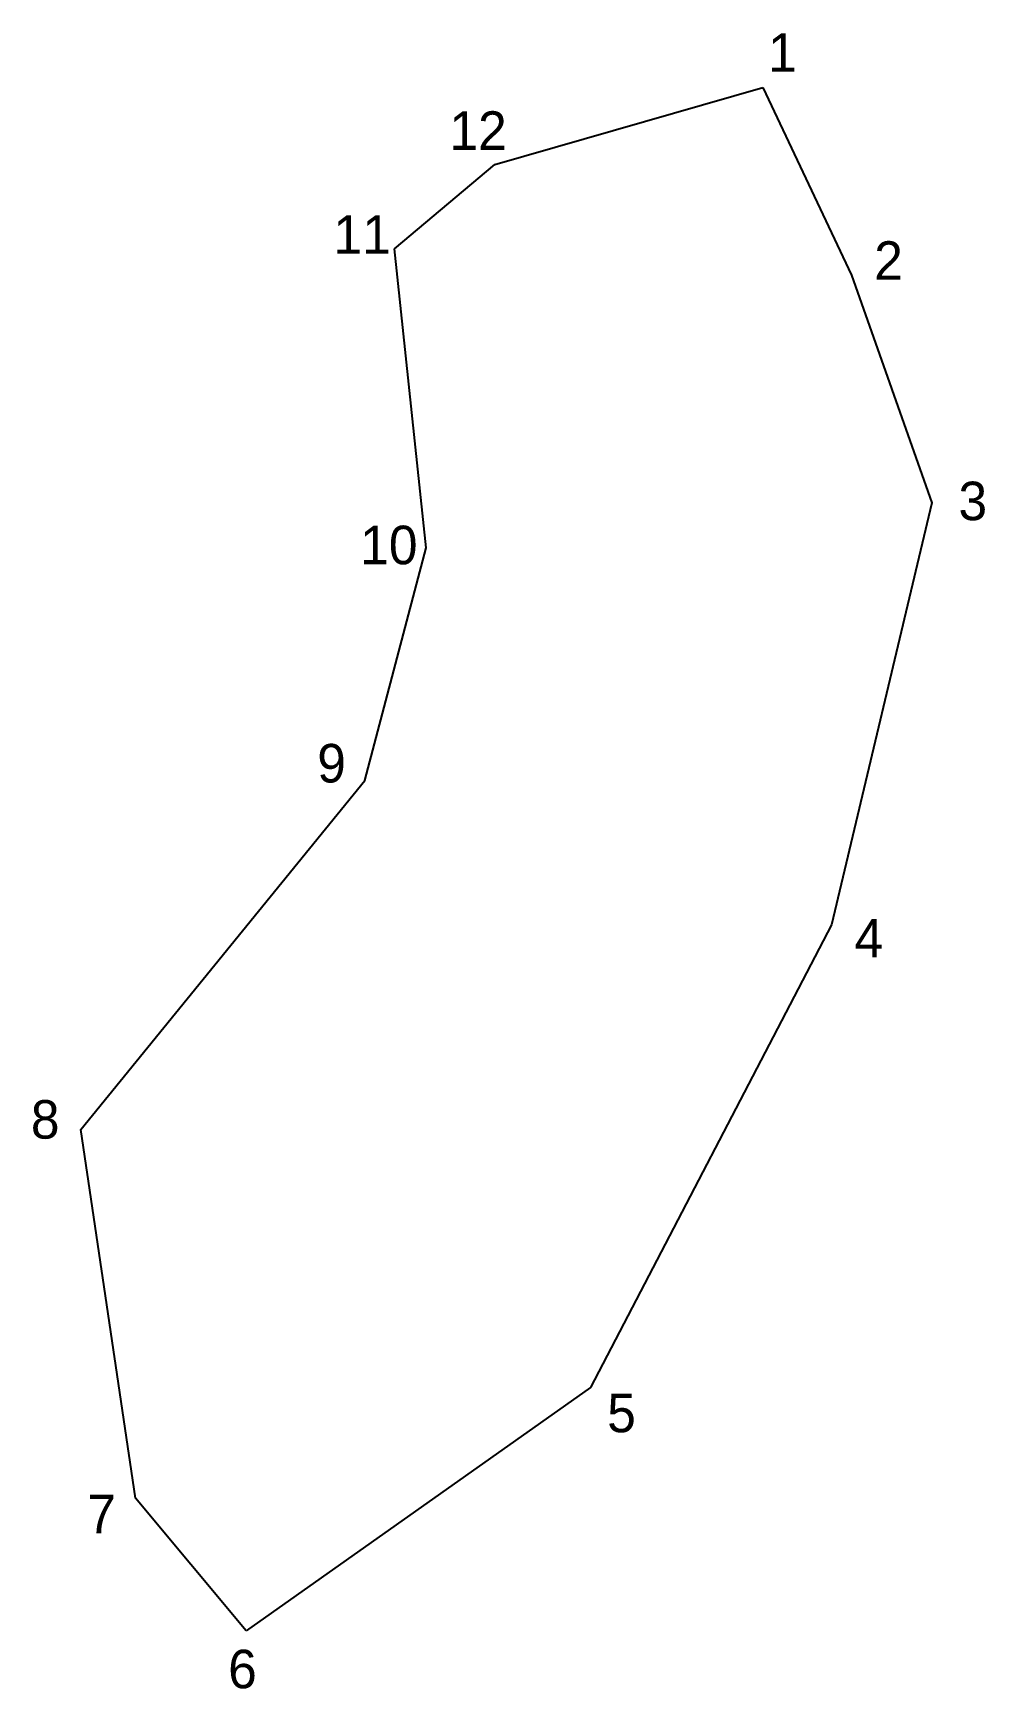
# Model space of a CAD drawing. Extents: x 546351 to 546445, y 1823600 to 1823764.
import ezdxf

# ---------------------------------------------------------------- set-up
doc = ezdxf.new("R2010")
doc.units = 0
doc.layers.add('CanhThua', color=7, linetype='Continuous')
doc.layers.add('SoHieuDinhThua', color=7, linetype='Continuous')

msp = doc.modelspace()

# ---------------------------------------------------------------- linework, layer by layer
at = {"layer": 'CanhThua'}
for p, q in [((546396.63, 1823751.39), (546423.2, 1823759.03)), ((546423.2, 1823759.03), (546431.98, 1823740.43)), ((546386.68, 1823743.04), (546396.63, 1823751.39)), ((546389.83, 1823713.39), (546386.68, 1823743.04)), ((546431.98, 1823740.43), (546439.94, 1823717.85)), ((546439.94, 1823717.85), (546430, 1823676.04)), ((546383.74, 1823690.32), (546389.83, 1823713.39)), ((546355.6, 1823655.73), (546383.74, 1823690.32)), ((546430, 1823676.04), (546406.12, 1823630.15)), ((546361.02, 1823619.19), (546355.6, 1823655.73)), ((546406.12, 1823630.15), (546372.01, 1823606.04)), ((546372.01, 1823606.04), (546361.02, 1823619.19))]:
    msp.add_line(p, q, dxfattribs=at)

# ---------------------------------------------------------------- texts
at = {"layer": 'SoHieuDinhThua'}
for s, height, p in [('1', 3.82, (546423.71, 1823760.6)), ('12', 3.825, (546392.13, 1823752.85)), ('11', 3.825, (546380.65, 1823742.55)), ('2', 3.82, (546434.23, 1823739.97)), ('3', 3.82, (546442.58, 1823716.14)), ('10', 3.825, (546383.29, 1823711.77)), ('9', 3.82, (546379.04, 1823690.14)), ('4', 3.82, (546432.27, 1823672.8)), ('8', 3.82, (546350.66, 1823654.83)), ('5', 3.82, (546407.77, 1823625.72)), ('7', 3.82, (546356.25, 1823615.71)), ('6', 3.82, (546370.21, 1823600.34))]:
    msp.add_text(s, height=height, dxfattribs=at).set_placement(p)

doc.saveas('drawing.dxf')
